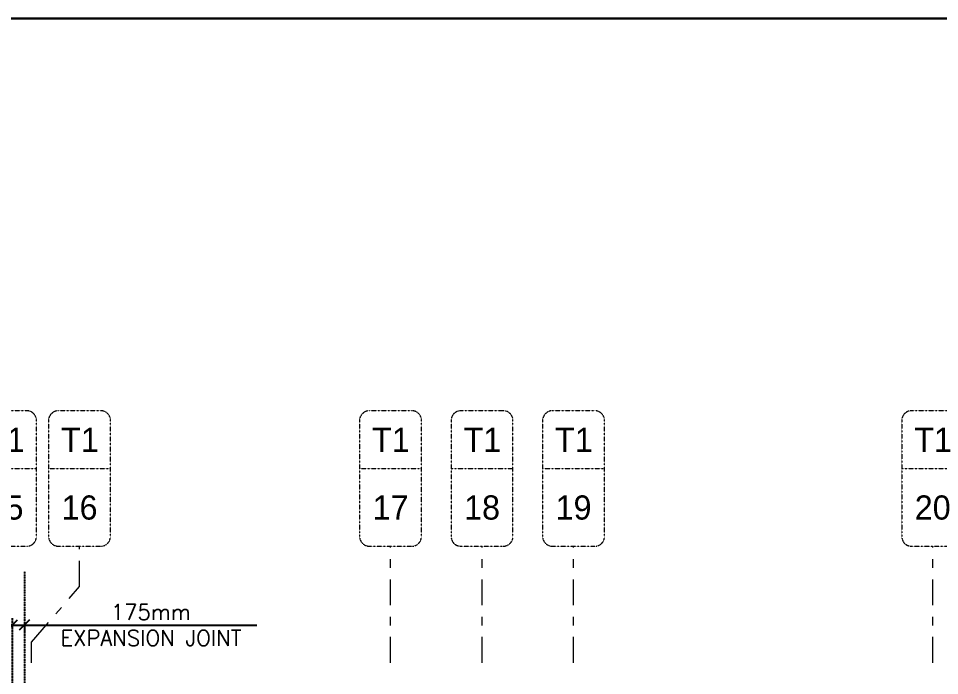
# Model space of a CAD drawing. Header units: millimetres. Extents: x 1078357 to 2594950, y -4969473 to -4636555.
# Drawn here: x 1857319 to 1870656, y -4646506 to -4636994 of the extents above; entities that cross this region are included whole.
import ezdxf
from ezdxf.enums import TextEntityAlignment as Align

# ---------------------------------------------------------------- set-up
doc = ezdxf.new("R2010")
doc.units = ezdxf.units.MM
doc.header["$PDMODE"] = 35
for name, pattern in [('CENTER', [2, 1.25, -0.25, 0.25, -0.25]), ('CONTINOUS', [0]), ('DGN STYLE 7', [8.34, 3.75, -1.67, 1.25, -1.67]), ('DOT', [0.25, 0, -0.25]), ('HIDDEN', [0.375, 0.25, -0.125])]:
    doc.linetypes.add(name, pattern=pattern)
doc.layers.get('0').update_dxf_attribs({"lineweight": 0})
doc.layers.get('Defpoints').update_dxf_attribs({"lineweight": 0})
for name, color, linetype, lineweight in [('A-_ANOTDIMA_D-', 6, 'Continuous', 13), ('A-_ANOTGRID_E-', 8, 'DGN STYLE 7', 13), ('Boundary', 40, 'Continuous', 30), ('GRID LINE', 8, 'Continuous', 0)]:
    doc.layers.add(name, color=color, linetype=linetype, lineweight=lineweight)
doc.layers.add('EXPANSION JOINT', color=10, linetype='HIDDEN')
doc.layers.add('EXPANTION JOINT', color=240, linetype='Continuous')
doc.styles.add('Roman', font='romans')
doc.styles.get("Standard").update_dxf_attribs({"font": 'Adani Regular.ttf', "height": 500})
doc.dimstyles.new('HARESH', dxfattribs={"dimtxt": 150, "dimasz": 75, "dimexe": 0, "dimexo": 0, "dimgap": 25, "dimtad": 1, "dimdec": 0, "dimdsep": 46, "dimtxsty": 'Roman', "dimblk": 'OBLIQUE', "dimcen": 225, "dimdle": 25, "dimclrd": 2, "dimclre": 2, "dimclrt": 7, "dimadec": 8, "dimazin": 1, "dimtfac": 1, "dimtdec": 0, "dimtmove": 0, "dimatfit": 0, "dimfxl": 1, "dimlwd": -1, "dimlwe": -1, "dimarcsym": 0})

# ---------------------------------------------------------------- blocks, each defined once
blk = doc.blocks.new('_Oblique')
at = {"color": 0, "linetype": 'ByBlock', "lineweight": -2}
blk.add_line((-0.5, -0.5), (0.5, 0.5), dxfattribs=at)
blk = doc.blocks.new('*D1202')
at = {"layer": 'Defpoints', "color": 0, "linetype": 'CONTINOUS', "ltscale": 0.5, "transparency": 16777216}
for p in [(1857406, -4645724, 3), (1857406, -4645775), (1857231, -4647737, 0)]:
    blk.add_point(p, dxfattribs=at)
at = {"layer": 'EXPANTION JOINT', "color": 2, "linetype": 'DOT', "ltscale": 0.5, "transparency": 16777216}
for p, q in [((1857231, -4647737), (1857231, -4645675)), ((1857406, -4645724), (1857406, -4645875))]:
    blk.add_line(p, q, dxfattribs=at)
at = {"layer": 'EXPANTION JOINT', "color": 2, "linetype": 'CONTINOUS', "ltscale": 0.5, "transparency": 16777216}
for p, q in [((1857231, -4645775), (1857081, -4645775)), ((1857231, -4645775), (1857406, -4645775)), ((1857406, -4645775), (1860771, -4645775))]:
    blk.add_line(p, q, dxfattribs=at)
at = {"layer": 'EXPANTION JOINT', "color": 2, "linetype": 'CONTINOUS', "ltscale": 0.5, "transparency": 16777216, "xscale": 150, "yscale": 150, "zscale": 150}
blk.add_blockref('_Oblique', (1857231, -4645775), dxfattribs=at)
at = {"layer": 'EXPANTION JOINT', "color": 2, "linetype": 'CONTINOUS', "ltscale": 0.5, "transparency": 16777216, "xscale": 150, "yscale": 150, "zscale": 150, "rotation": 180}
blk.add_blockref('_Oblique', (1857406, -4645775), dxfattribs=at)
at = {"layer": 'EXPANTION JOINT', "color": 7, "linetype": 'CONTINOUS', "ltscale": 0.5, "transparency": 16777216, "char_height": 225, "attachment_point": 5, "style": 'Roman'}
for s, insert in [('175mm', (1859238, -4645587)), ('EXPANSION JOINT ', (1859238, -4645962))]:
    blk.add_mtext(s, dxfattribs=dict(at, insert=insert))
blk = doc.blocks.new('*D1203')
at = {"layer": 'Defpoints', "color": 0, "linetype": 'CONTINOUS', "ltscale": 0.5, "transparency": 16777216}
for p in [(1857406, -4645724, 3), (1857406, -4645775), (1857231, -4647737, 0)]:
    blk.add_point(p, dxfattribs=at)
at = {"layer": 'EXPANTION JOINT', "color": 2, "linetype": 'DOT', "ltscale": 0.5, "transparency": 16777216}
for p, q in [((1857231, -4647737), (1857231, -4645675)), ((1857406, -4645724), (1857406, -4645875))]:
    blk.add_line(p, q, dxfattribs=at)
at = {"layer": 'EXPANTION JOINT', "color": 2, "linetype": 'CONTINOUS', "ltscale": 0.5, "transparency": 16777216}
for p, q in [((1857231, -4645775), (1857081, -4645775)), ((1857231, -4645775), (1857406, -4645775)), ((1857406, -4645775), (1860771, -4645775))]:
    blk.add_line(p, q, dxfattribs=at)
at = {"layer": 'EXPANTION JOINT', "color": 2, "linetype": 'CONTINOUS', "ltscale": 0.5, "transparency": 16777216, "xscale": 150, "yscale": 150, "zscale": 150}
blk.add_blockref('_Oblique', (1857231, -4645775), dxfattribs=at)
at = {"layer": 'EXPANTION JOINT', "color": 2, "linetype": 'CONTINOUS', "ltscale": 0.5, "transparency": 16777216, "xscale": 150, "yscale": 150, "zscale": 150, "rotation": 180}
blk.add_blockref('_Oblique', (1857406, -4645775), dxfattribs=at)
at = {"layer": 'EXPANTION JOINT', "color": 7, "linetype": 'CONTINOUS', "ltscale": 0.5, "transparency": 16777216, "char_height": 225, "attachment_point": 5, "style": 'Roman'}
for s, insert in [('175mm', (1859238, -4645587)), ('EXPANSION JOINT ', (1859238, -4645962))]:
    blk.add_mtext(s, dxfattribs=dict(at, insert=insert))
blk = doc.blocks.new('Tower grid nomenclature-ex')
at = {"layer": 'A-_ANOTGRID_E-'}
blk.add_lwpolyline([(-1250, -600), (1750, -600, 0.414214), (2000, -350), (2000, 750, 0.414214), (1750, 1000), (-1250, 1000, 0.414214), (-1500, 750), (-1500, -350, 0.414214)], format="xyb", close=True, dxfattribs=at)
blk.add_lwpolyline([(0, 1000), (0, -600)], dxfattribs=at)
at = {"layer": 'A-_ANOTGRID_E-', "flags": 8}
for p in [(-1235, 400), (1788, 400)]:
    blk.add_attdef('GRID', text='', height=625, dxfattribs=at).set_placement(p, align=Align.MIDDLE_CENTER)
blk = doc.blocks.new('T1')
at = {"layer": 'GRID LINE', "linetype": 'DGN STYLE 7', "ltscale": 100, "elevation": 0}
for points in [[(84361, -31827), (84361, -31528), (85058, -30723), (85058, -30138)], [(89561, -31827), (89561, -30138)], [(90886, -31827), (90886, -30138)], [(92211, -31827), (92211, -30138)], [(97411, -31827), (97411, -30138)]]:
    blk.add_lwpolyline(points, dxfattribs=at)
at = {"layer": 'GRID LINE'}
ref = blk.add_blockref('Tower grid nomenclature-ex', (83874, -29018, 0), dxfattribs=dict(at, xscale=0.56, yscale=0.56, zscale=0.56, rotation=270))
ref.add_attrib('GRID', '15', dxfattribs={"layer": 'A-_ANOTGRID_E-', "height": 350}).set_placement((83986, -29578, 0), align=Align.MIDDLE_CENTER)
ref.add_attrib('GRID', 'T1', dxfattribs={"layer": 'A-_ANOTGRID_E-', "height": 350}).set_placement((83991, -28598, 0), align=Align.MIDDLE_CENTER)
ref = blk.add_blockref('Tower grid nomenclature-ex', (84946, -29018, 0), dxfattribs=dict(at, xscale=0.56, yscale=0.56, zscale=0.56, rotation=270))
ref.add_attrib('GRID', '16', dxfattribs={"layer": 'A-_ANOTGRID_E-', "height": 350}).set_placement((85058, -29578, 0), align=Align.MIDDLE_CENTER)
ref.add_attrib('GRID', 'T1', dxfattribs={"layer": 'A-_ANOTGRID_E-', "height": 350}).set_placement((85064, -28598, 0), align=Align.MIDDLE_CENTER)
ref = blk.add_blockref('Tower grid nomenclature-ex', (89449, -29018, 0), dxfattribs=dict(at, xscale=0.56, yscale=0.56, zscale=0.56, rotation=270))
ref.add_attrib('GRID', '17', dxfattribs={"layer": 'A-_ANOTGRID_E-', "height": 350}).set_placement((89561, -29578, 0), align=Align.MIDDLE_CENTER)
ref.add_attrib('GRID', 'T1', dxfattribs={"layer": 'A-_ANOTGRID_E-', "height": 350}).set_placement((89566, -28598, 0), align=Align.MIDDLE_CENTER)
ref = blk.add_blockref('Tower grid nomenclature-ex', (90774, -29018, 0), dxfattribs=dict(at, xscale=0.56, yscale=0.56, zscale=0.56, rotation=270))
ref.add_attrib('GRID', '18', dxfattribs={"layer": 'A-_ANOTGRID_E-', "height": 350}).set_placement((90886, -29578, 0), align=Align.MIDDLE_CENTER)
ref.add_attrib('GRID', 'T1', dxfattribs={"layer": 'A-_ANOTGRID_E-', "height": 350}).set_placement((90891, -28598, 0), align=Align.MIDDLE_CENTER)
ref = blk.add_blockref('Tower grid nomenclature-ex', (92099, -29018, 0), dxfattribs=dict(at, xscale=0.56, yscale=0.56, zscale=0.56, rotation=270))
ref.add_attrib('GRID', '19', dxfattribs={"layer": 'A-_ANOTGRID_E-', "height": 350}).set_placement((92211, -29578, 0), align=Align.MIDDLE_CENTER)
ref.add_attrib('GRID', 'T1', dxfattribs={"layer": 'A-_ANOTGRID_E-', "height": 350}).set_placement((92216, -28598, 0), align=Align.MIDDLE_CENTER)
ref = blk.add_blockref('Tower grid nomenclature-ex', (97299, -29018, 0), dxfattribs=dict(at, xscale=0.56, yscale=0.56, zscale=0.56, rotation=270))
ref.add_attrib('GRID', '20', dxfattribs={"layer": 'A-_ANOTGRID_E-', "height": 350}).set_placement((97411, -29578, 0), align=Align.MIDDLE_CENTER)
ref.add_attrib('GRID', 'T1', dxfattribs={"layer": 'A-_ANOTGRID_E-', "height": 350}).set_placement((97416, -28598, 0), align=Align.MIDDLE_CENTER)

msp = doc.modelspace()

# ---------------------------------------------------------------- linework, layer by layer
at = {"layer": 'Boundary', "ltscale": 700, "elevation": 0}
msp.add_lwpolyline([(1803327.6, -4636994.1), (1908927.8, -4636994.1), (1908927.8, -4673747.9), (1803327.6, -4673747.9)], close=True, dxfattribs=at)
at = {"layer": 'EXPANSION JOINT'}
msp.add_line((1857406.4, -4644997.8, 0), (1857406.4, -4665330.3, 0), dxfattribs=at)
msp.add_line((1857406.4, -4644997.8, 0), (1857406.4, -4665330.3, 0), dxfattribs=at)

# ---------------------------------------------------------------- block references
at = {"layer": 'A-_ANOTDIMA_D-', "color": 2, "linetype": 'CENTER', "ltscale": 700}
msp.add_blockref('T1', (1773145.8, -4614495.1, 0), dxfattribs=at)

# ---------------------------------------------------------------- dimensions: what is measured, and where the dimension line sits
at = {"layer": 'EXPANTION JOINT', "linetype": 'CONTINOUS', "ltscale": 0.5}
for picture in ['*D1202', '*D1203']:
    dim = msp.add_linear_dim(base=(1857406.4, -4645774.5, -2.8), p1=(1857231.4, -4647737.4, -2.8), p2=(1857406.4, -4645724.1, 0), text='175mm\\XEXPANSION JOINT ', dimstyle='HARESH', override={"dimtxt": 225, "dimasz": 150, "dimexe": 100, "dimgap": 75, "dimtxsty": 'Roman', "dimdle": 1, "dimfxl": 500, "dimarcsym": 1}, dxfattribs=at)
    dim.commit()
    dim.dimension.update_dxf_attribs({"geometry": picture, "text_midpoint": (1859238.5, -4645774.5, -2.8)})

doc.saveas('drawing.dxf')
